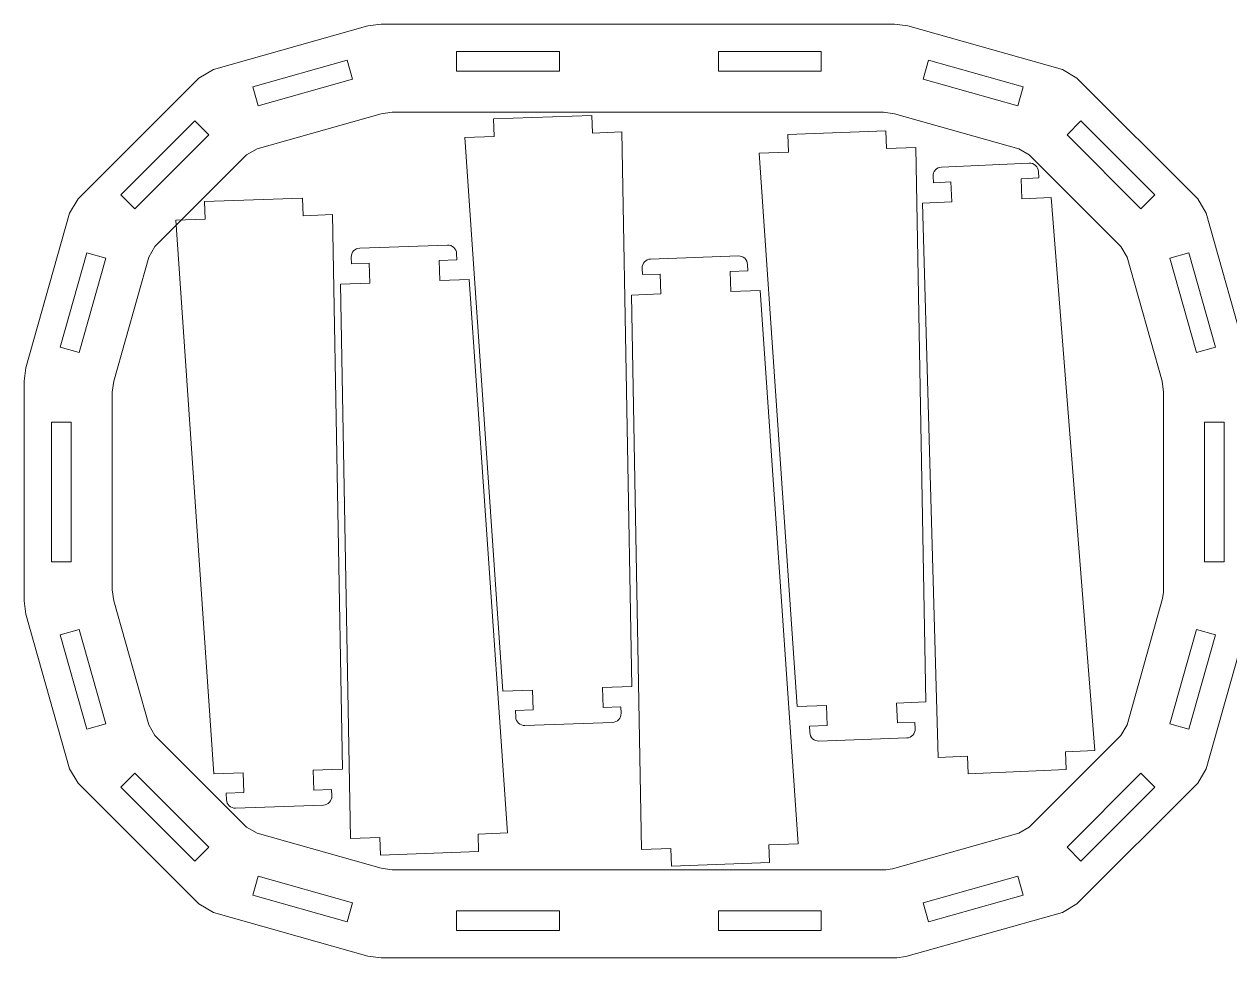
# Model space of a CAD drawing. Header units: centimetres. Extents: x -23.6 to 23.6, y -23.6 to 23.6.
# Drawn here: x -23.57 to 3.8, y 2.37 to 23.57 of the extents above; entities that cross this region are included whole.
import ezdxf

# ---------------------------------------------------------------- set-up
doc = ezdxf.new("R2010")
doc.units = ezdxf.units.CM
doc.header["$MEASUREMENT"] = 0
doc.layers.add('layer 1', color=7, linetype='Continuous')

msp = doc.modelspace()

# ---------------------------------------------------------------- linework, layer by layer
at = {"layer": 'layer 1', "color": 250, "lineweight": 9}
for points, knots in [([(3.07335, 19.59872), (3.07335, 19.59872), (0.32843, 22.34364), (0.32843, 22.34364), (0.32843, 22.34364), (0.32843, 22.34364), (0.0013, 22.5354), (0.0013, 22.5354), (0.0013, 22.5354), (0.0013, 22.5354), (-3.50941, 23.52591), (-3.50941, 23.52591), (-3.50941, 23.52591), (-3.50941, 23.52591), (-3.8084, 23.56727), (-3.8084, 23.56727), (-3.8084, 23.56727), (-3.8084, 23.56727), (-15.46429, 23.56727), (-15.46429, 23.56727), (-15.46429, 23.56727), (-15.46429, 23.56727), (-15.76328, 23.52591), (-15.76328, 23.52591), (-15.76328, 23.52591), (-15.76328, 23.52591), (-19.27399, 22.5354), (-19.27399, 22.5354), (-19.27399, 22.5354), (-19.27399, 22.5354), (-19.60113, 22.34364), (-19.60113, 22.34364), (-19.60113, 22.34364), (-19.60113, 22.34364), (-22.34605, 19.59872), (-22.34605, 19.59872), (-22.34605, 19.59872), (-22.34605, 19.59872), (-22.53781, 19.27159), (-22.53781, 19.27159), (-22.53781, 19.27159), (-22.53781, 19.27159), (-23.52831, 15.76087), (-23.52831, 15.76087), (-23.52831, 15.76087), (-23.52831, 15.76087), (-23.56968, 15.46189), (-23.56968, 15.46189), (-23.56968, 15.46189), (-23.56968, 15.46189), (-23.56968, 10.47266), (-23.56968, 10.47266), (-23.56968, 10.47266), (-23.56968, 10.47266), (-23.52831, 10.17367), (-23.52831, 10.17367), (-23.52831, 10.17367), (-23.52831, 10.17367), (-22.53781, 6.66296), (-22.53781, 6.66296), (-22.53781, 6.66296), (-22.53781, 6.66296), (-22.34605, 6.33583), (-22.34605, 6.33583), (-22.34605, 6.33583), (-22.34605, 6.33583), (-19.60113, 3.59091), (-19.60113, 3.59091), (-19.60113, 3.59091), (-19.60113, 3.59091), (-19.27399, 3.39915), (-19.27399, 3.39915), (-19.27399, 3.39915), (-19.27399, 3.39915), (-15.76328, 2.40864), (-15.76328, 2.40864), (-15.76328, 2.40864), (-15.76328, 2.40864), (-15.46429, 2.36727), (-15.46429, 2.36727), (-15.46429, 2.36727), (-15.46429, 2.36727), (-3.75976, 2.36727), (-3.75976, 2.36727), (-3.75976, 2.36727), (-3.75976, 2.36727), (-3.55623, 2.39543), (-3.55623, 2.39543), (-3.55623, 2.39543), (-3.55623, 2.39543), (0.0013, 3.39915), (0.0013, 3.39915), (0.0013, 3.39915), (0.0013, 3.39915), (0.32843, 3.59091), (0.32843, 3.59091), (0.32843, 3.59091), (0.32843, 3.59091), (3.07335, 6.33583), (3.07335, 6.33583), (3.07335, 6.33583), (3.07335, 6.33583), (3.26511, 6.66296), (3.26511, 6.66296), (3.26511, 6.66296), (3.26511, 6.66296), (4.26883, 10.22049), (4.26883, 10.22049), (4.26883, 10.22049), (4.26883, 10.22049), (4.29699, 10.42402), (4.29699, 10.42402), (4.29699, 10.42402), (4.29699, 10.42402), (4.29699, 15.46189), (4.29699, 15.46189), (4.29699, 15.46189), (4.29699, 15.46189), (4.25562, 15.76087), (4.25562, 15.76087), (4.25562, 15.76087), (4.25562, 15.76087), (3.26511, 19.27159), (3.26511, 19.27159), (3.26511, 19.27159), (3.26511, 19.27159), (3.07335, 19.59872), (3.07335, 19.59872)], [0, 0, 0, 0, 0.03030303, 0.03030303, 0.03030303, 0.03030303, 0.06060606, 0.06060606, 0.06060606, 0.06060606, 0.09090909, 0.09090909, 0.09090909, 0.09090909, 0.12121212, 0.12121212, 0.12121212, 0.12121212, 0.15151515, 0.15151515, 0.15151515, 0.15151515, 0.18181818, 0.18181818, 0.18181818, 0.18181818, 0.21212121, 0.21212121, 0.21212121, 0.21212121, 0.24242424, 0.24242424, 0.24242424, 0.24242424, 0.27272727, 0.27272727, 0.27272727, 0.27272727, 0.3030303, 0.3030303, 0.3030303, 0.3030303, 0.33333333, 0.33333333, 0.33333333, 0.33333333, 0.36363636, 0.36363636, 0.36363636, 0.36363636, 0.39393939, 0.39393939, 0.39393939, 0.39393939, 0.42424242, 0.42424242, 0.42424242, 0.42424242, 0.45454545, 0.45454545, 0.45454545, 0.45454545, 0.48484848, 0.48484848, 0.48484848, 0.48484848, 0.51515152, 0.51515152, 0.51515152, 0.51515152, 0.54545455, 0.54545455, 0.54545455, 0.54545455, 0.57575758, 0.57575758, 0.57575758, 0.57575758, 0.60606061, 0.60606061, 0.60606061, 0.60606061, 0.63636364, 0.63636364, 0.63636364, 0.63636364, 0.66666667, 0.66666667, 0.66666667, 0.66666667, 0.6969697, 0.6969697, 0.6969697, 0.6969697, 0.72727273, 0.72727273, 0.72727273, 0.72727273, 0.75757576, 0.75757576, 0.75757576, 0.75757576, 0.78787879, 0.78787879, 0.78787879, 0.78787879, 0.81818182, 0.81818182, 0.81818182, 0.81818182, 0.84848485, 0.84848485, 0.84848485, 0.84848485, 0.87878788, 0.87878788, 0.87878788, 0.87878788, 0.90909091, 0.90909091, 0.90909091, 0.90909091, 0.93939394, 0.93939394, 0.93939394, 0.93939394, 1, 1, 1, 1]), ([(-16.11286, 22.31685), (-16.11286, 22.31685), (-18.25838, 21.71152), (-18.25838, 21.71152), (-18.25838, 21.71152), (-18.25838, 21.71152), (-18.3797, 22.14151), (-18.3797, 22.14151), (-18.3797, 22.14151), (-18.3797, 22.14151), (-16.23418, 22.74684), (-16.23418, 22.74684), (-16.23418, 22.74684), (-16.23418, 22.74684), (-16.11286, 22.31685), (-16.11286, 22.31685)], [0, 0, 0, 0, 0.2, 0.2, 0.2, 0.2, 0.4, 0.4, 0.4, 0.4, 0.6, 0.6, 0.6, 0.6, 1, 1, 1, 1]), ([(-11.4175, 22.49807), (-11.4175, 22.49807), (-13.75083, 22.49807), (-13.75083, 22.49807), (-13.75083, 22.49807), (-13.75083, 22.49807), (-13.75083, 22.94485), (-13.75083, 22.94485), (-13.75083, 22.94485), (-13.75083, 22.94485), (-11.4175, 22.94485), (-11.4175, 22.94485), (-11.4175, 22.94485), (-11.4175, 22.94485), (-11.4175, 22.49807), (-11.4175, 22.49807)], [0, 0, 0, 0, 0.2, 0.2, 0.2, 0.2, 0.4, 0.4, 0.4, 0.4, 0.6, 0.6, 0.6, 0.6, 1, 1, 1, 1]), ([(-5.47322, 22.49807), (-5.47322, 22.49807), (-7.80655, 22.49807), (-7.80655, 22.49807), (-7.80655, 22.49807), (-7.80655, 22.49807), (-7.80655, 22.94485), (-7.80655, 22.94485), (-7.80655, 22.94485), (-7.80655, 22.94485), (-5.47322, 22.94485), (-5.47322, 22.94485), (-5.47322, 22.94485), (-5.47322, 22.94485), (-5.47322, 22.49807), (-5.47322, 22.49807)], [0, 0, 0, 0, 0.2, 0.2, 0.2, 0.2, 0.4, 0.4, 0.4, 0.4, 0.6, 0.6, 0.6, 0.6, 1, 1, 1, 1]), ([(-1.01431, 21.71152), (-1.01431, 21.71152), (-3.15983, 22.31685), (-3.15983, 22.31685), (-3.15983, 22.31685), (-3.15983, 22.31685), (-3.03851, 22.74684), (-3.03851, 22.74684), (-3.03851, 22.74684), (-3.03851, 22.74684), (-0.89299, 22.14151), (-0.89299, 22.14151), (-0.89299, 22.14151), (-0.89299, 22.14151), (-1.01431, 21.71152), (-1.01431, 21.71152)], [0, 0, 0, 0, 0.2, 0.2, 0.2, 0.2, 0.4, 0.4, 0.4, 0.4, 0.6, 0.6, 0.6, 0.6, 1, 1, 1, 1]), ([(-3.81228, 21.53327), (-3.81228, 21.53327), (-0.99206, 20.73759), (-0.99206, 20.73759), (-0.99206, 20.73759), (-0.99206, 20.73759), (-0.75495, 20.59859), (-0.75495, 20.59859), (-0.75495, 20.59859), (-0.75495, 20.59859), (1.32831, 18.51534), (1.32831, 18.51534), (1.32831, 18.51534), (1.32831, 18.51534), (1.4673, 18.27823), (1.4673, 18.27823), (1.4673, 18.27823), (1.4673, 18.27823), (2.26299, 15.45801), (2.26299, 15.45801), (2.26299, 15.45801), (2.26299, 15.45801), (2.29699, 15.2123), (2.29699, 15.2123), (2.29699, 15.2123), (2.29699, 15.2123), (2.29699, 10.67361), (2.29699, 10.67361), (2.29699, 10.67361), (2.29699, 10.67361), (2.2762, 10.52335), (2.2762, 10.52335), (2.2762, 10.52335), (2.2762, 10.52335), (1.4673, 7.65632), (1.4673, 7.65632), (1.4673, 7.65632), (1.4673, 7.65632), (1.32831, 7.41921), (1.32831, 7.41921), (1.32831, 7.41921), (1.32831, 7.41921), (-0.75495, 5.33595), (-0.75495, 5.33595), (-0.75495, 5.33595), (-0.75495, 5.33595), (-0.99206, 5.19696), (-0.99206, 5.19696), (-0.99206, 5.19696), (-0.99206, 5.19696), (-3.85909, 4.38806), (-3.85909, 4.38806), (-3.85909, 4.38806), (-3.85909, 4.38806), (-4.00935, 4.36727), (-4.00935, 4.36727), (-4.00935, 4.36727), (-4.00935, 4.36727), (-15.21471, 4.36727), (-15.21471, 4.36727), (-15.21471, 4.36727), (-15.21471, 4.36727), (-15.46041, 4.40127), (-15.46041, 4.40127), (-15.46041, 4.40127), (-15.46041, 4.40127), (-18.28063, 5.19696), (-18.28063, 5.19696), (-18.28063, 5.19696), (-18.28063, 5.19696), (-18.51775, 5.33595), (-18.51775, 5.33595), (-18.51775, 5.33595), (-18.51775, 5.33595), (-20.601, 7.41921), (-20.601, 7.41921), (-20.601, 7.41921), (-20.601, 7.41921), (-20.73999, 7.65632), (-20.73999, 7.65632), (-20.73999, 7.65632), (-20.73999, 7.65632), (-21.53568, 10.47654), (-21.53568, 10.47654), (-21.53568, 10.47654), (-21.53568, 10.47654), (-21.56968, 10.72225), (-21.56968, 10.72225), (-21.56968, 10.72225), (-21.56968, 10.72225), (-21.56968, 15.2123), (-21.56968, 15.2123), (-21.56968, 15.2123), (-21.56968, 15.2123), (-21.53568, 15.45801), (-21.53568, 15.45801), (-21.53568, 15.45801), (-21.53568, 15.45801), (-20.73999, 18.27823), (-20.73999, 18.27823), (-20.73999, 18.27823), (-20.73999, 18.27823), (-20.601, 18.51534), (-20.601, 18.51534), (-20.601, 18.51534), (-20.601, 18.51534), (-18.51775, 20.59859), (-18.51775, 20.59859), (-18.51775, 20.59859), (-18.51775, 20.59859), (-18.28063, 20.73759), (-18.28063, 20.73759), (-18.28063, 20.73759), (-18.28063, 20.73759), (-15.46041, 21.53327), (-15.46041, 21.53327), (-15.46041, 21.53327), (-15.46041, 21.53327), (-15.21471, 21.56727), (-15.21471, 21.56727), (-15.21471, 21.56727), (-15.21471, 21.56727), (-4.05799, 21.56727), (-4.05799, 21.56727), (-4.05799, 21.56727), (-4.05799, 21.56727), (-3.81228, 21.53327), (-3.81228, 21.53327)], [0, 0, 0, 0, 0.03030303, 0.03030303, 0.03030303, 0.03030303, 0.06060606, 0.06060606, 0.06060606, 0.06060606, 0.09090909, 0.09090909, 0.09090909, 0.09090909, 0.12121212, 0.12121212, 0.12121212, 0.12121212, 0.15151515, 0.15151515, 0.15151515, 0.15151515, 0.18181818, 0.18181818, 0.18181818, 0.18181818, 0.21212121, 0.21212121, 0.21212121, 0.21212121, 0.24242424, 0.24242424, 0.24242424, 0.24242424, 0.27272727, 0.27272727, 0.27272727, 0.27272727, 0.3030303, 0.3030303, 0.3030303, 0.3030303, 0.33333333, 0.33333333, 0.33333333, 0.33333333, 0.36363636, 0.36363636, 0.36363636, 0.36363636, 0.39393939, 0.39393939, 0.39393939, 0.39393939, 0.42424242, 0.42424242, 0.42424242, 0.42424242, 0.45454545, 0.45454545, 0.45454545, 0.45454545, 0.48484848, 0.48484848, 0.48484848, 0.48484848, 0.51515152, 0.51515152, 0.51515152, 0.51515152, 0.54545455, 0.54545455, 0.54545455, 0.54545455, 0.57575758, 0.57575758, 0.57575758, 0.57575758, 0.60606061, 0.60606061, 0.60606061, 0.60606061, 0.63636364, 0.63636364, 0.63636364, 0.63636364, 0.66666667, 0.66666667, 0.66666667, 0.66666667, 0.6969697, 0.6969697, 0.6969697, 0.6969697, 0.72727273, 0.72727273, 0.72727273, 0.72727273, 0.75757576, 0.75757576, 0.75757576, 0.75757576, 0.78787879, 0.78787879, 0.78787879, 0.78787879, 0.81818182, 0.81818182, 0.81818182, 0.81818182, 0.84848485, 0.84848485, 0.84848485, 0.84848485, 0.87878788, 0.87878788, 0.87878788, 0.87878788, 0.90909091, 0.90909091, 0.90909091, 0.90909091, 0.93939394, 0.93939394, 0.93939394, 0.93939394, 1, 1, 1, 1]), ([(-19.37841, 21.05498), (-19.37841, 21.05498), (-21.05739, 19.37601), (-21.05739, 19.37601), (-21.05739, 19.37601), (-21.05739, 19.37601), (-21.37331, 19.69193), (-21.37331, 19.69193), (-21.37331, 19.69193), (-21.37331, 19.69193), (-19.69433, 21.3709), (-19.69433, 21.3709), (-19.69433, 21.3709), (-19.69433, 21.3709), (-19.37841, 21.05498), (-19.37841, 21.05498)], [0, 0, 0, 0, 0.2, 0.2, 0.2, 0.2, 0.4, 0.4, 0.4, 0.4, 0.6, 0.6, 0.6, 0.6, 1, 1, 1, 1]), ([(-13.56263, 20.99066), (-13.56263, 20.99066), (-12.69842, 8.42517), (-12.69842, 8.42517), (-12.69842, 8.42517), (-12.69842, 8.42517), (-12.03219, 8.44897), (-12.03219, 8.44897), (-12.03219, 8.44897), (-12.03219, 8.44897), (-12.016, 7.99593), (-12.016, 7.99593), (-12.016, 7.99593), (-12.016, 7.99593), (-12.41575, 7.98165), (-12.41575, 7.98165), (-12.41575, 7.98165), (-12.41575, 7.98165), (-12.41051, 7.83507), (-12.41051, 7.83507), (-12.41051, 7.83507), (-12.40861, 7.78207), (-12.38574, 7.73199), (-12.34692, 7.69584), (-12.34692, 7.69584), (-12.30809, 7.6597), (-12.25651, 7.64045), (-12.20349, 7.64235), (-12.20349, 7.64235), (-12.20349, 7.64235), (-10.21172, 7.71351), (-10.21172, 7.71351), (-10.21172, 7.71351), (-10.10133, 7.71745), (-10.01505, 7.81013), (-10.01899, 7.92052), (-10.01899, 7.92052), (-10.01899, 7.92052), (-10.02423, 8.06709), (-10.02423, 8.06709), (-10.02423, 8.06709), (-10.02423, 8.06709), (-10.42397, 8.05281), (-10.42397, 8.05281), (-10.42397, 8.05281), (-10.42397, 8.05281), (-10.44016, 8.50585), (-10.44016, 8.50585), (-10.44016, 8.50585), (-10.44016, 8.50585), (-9.77392, 8.52965), (-9.77392, 8.52965), (-9.77392, 8.52965), (-9.77392, 8.52965), (-10.0023, 21.11786), (-10.0023, 21.11786), (-10.0023, 21.11786), (-10.0023, 21.11786), (-10.66855, 21.09406), (-10.66855, 21.09406), (-10.66855, 21.09406), (-10.66855, 21.09406), (-10.68283, 21.49381), (-10.68283, 21.49381), (-10.68283, 21.49381), (-10.68283, 21.49381), (-12.91067, 21.41421), (-12.91067, 21.41421), (-12.91067, 21.41421), (-12.91067, 21.41421), (-12.89639, 21.01447), (-12.89639, 21.01447), (-12.89639, 21.01447), (-12.89639, 21.01447), (-13.56263, 20.99066), (-13.56263, 20.99066)], [0, 0, 0, 0, 0.05, 0.05, 0.05, 0.05, 0.1, 0.1, 0.1, 0.1, 0.15, 0.15, 0.15, 0.15, 0.2, 0.2, 0.2, 0.2, 0.25, 0.25, 0.25, 0.25, 0.3, 0.3, 0.3, 0.3, 0.35, 0.35, 0.35, 0.35, 0.4, 0.4, 0.4, 0.4, 0.45, 0.45, 0.45, 0.45, 0.5, 0.5, 0.5, 0.5, 0.55, 0.55, 0.55, 0.55, 0.6, 0.6, 0.6, 0.6, 0.65, 0.65, 0.65, 0.65, 0.7, 0.7, 0.7, 0.7, 0.75, 0.75, 0.75, 0.75, 0.8, 0.8, 0.8, 0.8, 0.85, 0.85, 0.85, 0.85, 0.9, 0.9, 0.9, 0.9, 1, 1, 1, 1]), ([(1.78469, 19.37601), (1.78469, 19.37601), (0.10572, 21.05498), (0.10572, 21.05498), (0.10572, 21.05498), (0.10572, 21.05498), (0.42164, 21.3709), (0.42164, 21.3709), (0.42164, 21.3709), (0.42164, 21.3709), (2.10061, 19.69193), (2.10061, 19.69193), (2.10061, 19.69193), (2.10061, 19.69193), (1.78469, 19.37601), (1.78469, 19.37601)], [0, 0, 0, 0, 0.2, 0.2, 0.2, 0.2, 0.4, 0.4, 0.4, 0.4, 0.6, 0.6, 0.6, 0.6, 1, 1, 1, 1]), ([(-3.32429, 20.76516), (-3.32429, 20.76516), (-3.09591, 8.17695), (-3.09591, 8.17695), (-3.09591, 8.17695), (-3.09591, 8.17695), (-3.76215, 8.15315), (-3.76215, 8.15315), (-3.76215, 8.15315), (-3.76215, 8.15315), (-3.74596, 7.70011), (-3.74596, 7.70011), (-3.74596, 7.70011), (-3.74596, 7.70011), (-3.34621, 7.71439), (-3.34621, 7.71439), (-3.34621, 7.71439), (-3.34621, 7.71439), (-3.34098, 7.56782), (-3.34098, 7.56782), (-3.34098, 7.56782), (-3.33909, 7.51481), (-3.35833, 7.46322), (-3.39447, 7.42439), (-3.39447, 7.42439), (-3.43061, 7.38558), (-3.4807, 7.36271), (-3.53371, 7.36081), (-3.53371, 7.36081), (-3.53371, 7.36081), (-5.52548, 7.28965), (-5.52548, 7.28965), (-5.52548, 7.28965), (-5.57849, 7.28775), (-5.63008, 7.307), (-5.66891, 7.34314), (-5.66891, 7.34314), (-5.70773, 7.37929), (-5.7306, 7.42937), (-5.73249, 7.48237), (-5.73249, 7.48237), (-5.73249, 7.48237), (-5.73773, 7.62895), (-5.73773, 7.62895), (-5.73773, 7.62895), (-5.73773, 7.62895), (-5.33799, 7.64323), (-5.33799, 7.64323), (-5.33799, 7.64323), (-5.33799, 7.64323), (-5.35417, 8.09627), (-5.35417, 8.09627), (-5.35417, 8.09627), (-5.35417, 8.09627), (-6.02041, 8.07247), (-6.02041, 8.07247), (-6.02041, 8.07247), (-6.02041, 8.07247), (-6.88461, 20.63796), (-6.88461, 20.63796), (-6.88461, 20.63796), (-6.88461, 20.63796), (-6.21837, 20.66177), (-6.21837, 20.66177), (-6.21837, 20.66177), (-6.21837, 20.66177), (-6.23266, 21.06151), (-6.23266, 21.06151), (-6.23266, 21.06151), (-6.23266, 21.06151), (-4.00481, 21.14111), (-4.00481, 21.14111), (-4.00481, 21.14111), (-4.00481, 21.14111), (-3.99053, 20.74136), (-3.99053, 20.74136), (-3.99053, 20.74136), (-3.99053, 20.74136), (-3.32429, 20.76516), (-3.32429, 20.76516)], [0, 0, 0, 0, 0.04761905, 0.04761905, 0.04761905, 0.04761905, 0.0952381, 0.0952381, 0.0952381, 0.0952381, 0.14285714, 0.14285714, 0.14285714, 0.14285714, 0.19047619, 0.19047619, 0.19047619, 0.19047619, 0.23809524, 0.23809524, 0.23809524, 0.23809524, 0.28571429, 0.28571429, 0.28571429, 0.28571429, 0.33333333, 0.33333333, 0.33333333, 0.33333333, 0.38095238, 0.38095238, 0.38095238, 0.38095238, 0.42857143, 0.42857143, 0.42857143, 0.42857143, 0.47619048, 0.47619048, 0.47619048, 0.47619048, 0.52380952, 0.52380952, 0.52380952, 0.52380952, 0.57142857, 0.57142857, 0.57142857, 0.57142857, 0.61904762, 0.61904762, 0.61904762, 0.61904762, 0.66666667, 0.66666667, 0.66666667, 0.66666667, 0.71428571, 0.71428571, 0.71428571, 0.71428571, 0.76190476, 0.76190476, 0.76190476, 0.76190476, 0.80952381, 0.80952381, 0.80952381, 0.80952381, 0.85714286, 0.85714286, 0.85714286, 0.85714286, 0.9047619, 0.9047619, 0.9047619, 0.9047619, 1, 1, 1, 1]), ([(-2.82178, 6.91463), (-2.82178, 6.91463), (-3.17429, 19.49997), (-3.17429, 19.49997), (-3.17429, 19.49997), (-3.17429, 19.49997), (-2.50832, 19.53034), (-2.50832, 19.53034), (-2.50832, 19.53034), (-2.50832, 19.53034), (-2.52897, 19.98321), (-2.52897, 19.98321), (-2.52897, 19.98321), (-2.52897, 19.98321), (-2.92856, 19.96498), (-2.92856, 19.96498), (-2.92856, 19.96498), (-2.92856, 19.96498), (-2.93524, 20.11149), (-2.93524, 20.11149), (-2.93524, 20.11149), (-2.93765, 20.16448), (-2.91892, 20.21626), (-2.88317, 20.25544), (-2.88317, 20.25544), (-2.84741, 20.29461), (-2.79755, 20.31797), (-2.74456, 20.32039), (-2.74456, 20.32039), (-2.74456, 20.32039), (-0.75359, 20.4112), (-0.75359, 20.4112), (-0.75359, 20.4112), (-0.7006, 20.41361), (-0.64882, 20.39487), (-0.60964, 20.35912), (-0.60964, 20.35912), (-0.57047, 20.32336), (-0.5471, 20.2735), (-0.54468, 20.22052), (-0.54468, 20.22052), (-0.54468, 20.22052), (-0.538, 20.074), (-0.538, 20.074), (-0.538, 20.074), (-0.538, 20.074), (-0.93759, 20.05578), (-0.93759, 20.05578), (-0.93759, 20.05578), (-0.93759, 20.05578), (-0.91693, 19.60292), (-0.91693, 19.60292), (-0.91693, 19.60292), (-0.91693, 19.60292), (-0.25097, 19.63329), (-0.25097, 19.63329), (-0.25097, 19.63329), (-0.25097, 19.63329), (0.73712, 7.07693), (0.73712, 7.07693), (0.73712, 7.07693), (0.73712, 7.07693), (0.07114, 7.04656), (0.07114, 7.04656), (0.07114, 7.04656), (0.07114, 7.04656), (0.08937, 6.64698), (0.08937, 6.64698), (0.08937, 6.64698), (0.08937, 6.64698), (-2.13758, 6.54541), (-2.13758, 6.54541), (-2.13758, 6.54541), (-2.13758, 6.54541), (-2.1558, 6.945), (-2.1558, 6.945), (-2.1558, 6.945), (-2.1558, 6.945), (-2.82178, 6.91463), (-2.82178, 6.91463)], [0, 0, 0, 0, 0.04761905, 0.04761905, 0.04761905, 0.04761905, 0.0952381, 0.0952381, 0.0952381, 0.0952381, 0.14285714, 0.14285714, 0.14285714, 0.14285714, 0.19047619, 0.19047619, 0.19047619, 0.19047619, 0.23809524, 0.23809524, 0.23809524, 0.23809524, 0.28571429, 0.28571429, 0.28571429, 0.28571429, 0.33333333, 0.33333333, 0.33333333, 0.33333333, 0.38095238, 0.38095238, 0.38095238, 0.38095238, 0.42857143, 0.42857143, 0.42857143, 0.42857143, 0.47619048, 0.47619048, 0.47619048, 0.47619048, 0.52380952, 0.52380952, 0.52380952, 0.52380952, 0.57142857, 0.57142857, 0.57142857, 0.57142857, 0.61904762, 0.61904762, 0.61904762, 0.61904762, 0.66666667, 0.66666667, 0.66666667, 0.66666667, 0.71428571, 0.71428571, 0.71428571, 0.71428571, 0.76190476, 0.76190476, 0.76190476, 0.76190476, 0.80952381, 0.80952381, 0.80952381, 0.80952381, 0.85714286, 0.85714286, 0.85714286, 0.85714286, 0.9047619, 0.9047619, 0.9047619, 0.9047619, 1, 1, 1, 1]), ([(-20.12775, 19.11396), (-20.12775, 19.11396), (-19.26355, 6.54847), (-19.26355, 6.54847), (-19.26355, 6.54847), (-19.26355, 6.54847), (-18.59731, 6.57227), (-18.59731, 6.57227), (-18.59731, 6.57227), (-18.59731, 6.57227), (-18.58113, 6.11923), (-18.58113, 6.11923), (-18.58113, 6.11923), (-18.58113, 6.11923), (-18.98087, 6.10495), (-18.98087, 6.10495), (-18.98087, 6.10495), (-18.98087, 6.10495), (-18.97563, 5.95837), (-18.97563, 5.95837), (-18.97563, 5.95837), (-18.97374, 5.90537), (-18.95087, 5.85529), (-18.91205, 5.81914), (-18.91205, 5.81914), (-18.87322, 5.783), (-18.82163, 5.76375), (-18.76862, 5.76565), (-18.76862, 5.76565), (-18.76862, 5.76565), (-16.77685, 5.83681), (-16.77685, 5.83681), (-16.77685, 5.83681), (-16.66646, 5.84075), (-16.58017, 5.93343), (-16.58412, 6.04382), (-16.58412, 6.04382), (-16.58412, 6.04382), (-16.58935, 6.19039), (-16.58935, 6.19039), (-16.58935, 6.19039), (-16.58935, 6.19039), (-16.9891, 6.17611), (-16.9891, 6.17611), (-16.9891, 6.17611), (-16.9891, 6.17611), (-17.00529, 6.62915), (-17.00529, 6.62915), (-17.00529, 6.62915), (-17.00529, 6.62915), (-16.33905, 6.65295), (-16.33905, 6.65295), (-16.33905, 6.65295), (-16.33905, 6.65295), (-16.56743, 19.24116), (-16.56743, 19.24116), (-16.56743, 19.24116), (-16.56743, 19.24116), (-17.23367, 19.21736), (-17.23367, 19.21736), (-17.23367, 19.21736), (-17.23367, 19.21736), (-17.24795, 19.61711), (-17.24795, 19.61711), (-17.24795, 19.61711), (-17.24795, 19.61711), (-19.4758, 19.53751), (-19.4758, 19.53751), (-19.4758, 19.53751), (-19.4758, 19.53751), (-19.46151, 19.13777), (-19.46151, 19.13777), (-19.46151, 19.13777), (-19.46151, 19.13777), (-20.12775, 19.11396), (-20.12775, 19.11396)], [0, 0, 0, 0, 0.05, 0.05, 0.05, 0.05, 0.1, 0.1, 0.1, 0.1, 0.15, 0.15, 0.15, 0.15, 0.2, 0.2, 0.2, 0.2, 0.25, 0.25, 0.25, 0.25, 0.3, 0.3, 0.3, 0.3, 0.35, 0.35, 0.35, 0.35, 0.4, 0.4, 0.4, 0.4, 0.45, 0.45, 0.45, 0.45, 0.5, 0.5, 0.5, 0.5, 0.55, 0.55, 0.55, 0.55, 0.6, 0.6, 0.6, 0.6, 0.65, 0.65, 0.65, 0.65, 0.7, 0.7, 0.7, 0.7, 0.75, 0.75, 0.75, 0.75, 0.8, 0.8, 0.8, 0.8, 0.85, 0.85, 0.85, 0.85, 0.9, 0.9, 0.9, 0.9, 1, 1, 1, 1]), ([(-21.71393, 18.25597), (-21.71393, 18.25597), (-22.31925, 16.11045), (-22.31925, 16.11045), (-22.31925, 16.11045), (-22.31925, 16.11045), (-22.74925, 16.23177), (-22.74925, 16.23177), (-22.74925, 16.23177), (-22.74925, 16.23177), (-22.14392, 18.37729), (-22.14392, 18.37729), (-22.14392, 18.37729), (-22.14392, 18.37729), (-21.71393, 18.25597), (-21.71393, 18.25597)], [0, 0, 0, 0, 0.2, 0.2, 0.2, 0.2, 0.4, 0.4, 0.4, 0.4, 0.6, 0.6, 0.6, 0.6, 1, 1, 1, 1]), ([(-12.59961, 5.20327), (-12.59961, 5.20327), (-13.46381, 17.76876), (-13.46381, 17.76876), (-13.46381, 17.76876), (-13.46381, 17.76876), (-14.13005, 17.74496), (-14.13005, 17.74496), (-14.13005, 17.74496), (-14.13005, 17.74496), (-14.14623, 18.19801), (-14.14623, 18.19801), (-14.14623, 18.19801), (-14.14623, 18.19801), (-13.74649, 18.21229), (-13.74649, 18.21229), (-13.74649, 18.21229), (-13.74649, 18.21229), (-13.75173, 18.35886), (-13.75173, 18.35886), (-13.75173, 18.35886), (-13.75362, 18.41187), (-13.77649, 18.46195), (-13.81531, 18.49809), (-13.81531, 18.49809), (-13.85414, 18.53423), (-13.90573, 18.55348), (-13.95874, 18.55159), (-13.95874, 18.55159), (-13.95874, 18.55159), (-15.95051, 18.48042), (-15.95051, 18.48042), (-15.95051, 18.48042), (-16.0609, 18.47648), (-16.14719, 18.3838), (-16.14324, 18.27341), (-16.14324, 18.27341), (-16.14324, 18.27341), (-16.13801, 18.12684), (-16.13801, 18.12684), (-16.13801, 18.12684), (-16.13801, 18.12684), (-15.73826, 18.14113), (-15.73826, 18.14113), (-15.73826, 18.14113), (-15.73826, 18.14113), (-15.72207, 17.68808), (-15.72207, 17.68808), (-15.72207, 17.68808), (-15.72207, 17.68808), (-16.38831, 17.66428), (-16.38831, 17.66428), (-16.38831, 17.66428), (-16.38831, 17.66428), (-16.15993, 5.07607), (-16.15993, 5.07607), (-16.15993, 5.07607), (-16.15993, 5.07607), (-15.49369, 5.09987), (-15.49369, 5.09987), (-15.49369, 5.09987), (-15.49369, 5.09987), (-15.47941, 4.70013), (-15.47941, 4.70013), (-15.47941, 4.70013), (-15.47941, 4.70013), (-13.25156, 4.77973), (-13.25156, 4.77973), (-13.25156, 4.77973), (-13.25156, 4.77973), (-13.26585, 5.17947), (-13.26585, 5.17947), (-13.26585, 5.17947), (-13.26585, 5.17947), (-12.59961, 5.20327), (-12.59961, 5.20327)], [0, 0, 0, 0, 0.05, 0.05, 0.05, 0.05, 0.1, 0.1, 0.1, 0.1, 0.15, 0.15, 0.15, 0.15, 0.2, 0.2, 0.2, 0.2, 0.25, 0.25, 0.25, 0.25, 0.3, 0.3, 0.3, 0.3, 0.35, 0.35, 0.35, 0.35, 0.4, 0.4, 0.4, 0.4, 0.45, 0.45, 0.45, 0.45, 0.5, 0.5, 0.5, 0.5, 0.55, 0.55, 0.55, 0.55, 0.6, 0.6, 0.6, 0.6, 0.65, 0.65, 0.65, 0.65, 0.7, 0.7, 0.7, 0.7, 0.75, 0.75, 0.75, 0.75, 0.8, 0.8, 0.8, 0.8, 0.85, 0.85, 0.85, 0.85, 0.9, 0.9, 0.9, 0.9, 1, 1, 1, 1]), ([(3.04656, 16.11045), (3.04656, 16.11045), (2.44123, 18.25597), (2.44123, 18.25597), (2.44123, 18.25597), (2.44123, 18.25597), (2.87123, 18.37729), (2.87123, 18.37729), (2.87123, 18.37729), (2.87123, 18.37729), (3.47655, 16.23177), (3.47655, 16.23177), (3.47655, 16.23177), (3.47655, 16.23177), (3.04656, 16.11045), (3.04656, 16.11045)], [0, 0, 0, 0, 0.2, 0.2, 0.2, 0.2, 0.4, 0.4, 0.4, 0.4, 0.6, 0.6, 0.6, 0.6, 1, 1, 1, 1]), ([(-5.99552, 4.95583), (-5.99552, 4.95583), (-6.85973, 17.52132), (-6.85973, 17.52132), (-6.85973, 17.52132), (-6.85973, 17.52132), (-7.52596, 17.49752), (-7.52596, 17.49752), (-7.52596, 17.49752), (-7.52596, 17.49752), (-7.54215, 17.95057), (-7.54215, 17.95057), (-7.54215, 17.95057), (-7.54215, 17.95057), (-7.1424, 17.96485), (-7.1424, 17.96485), (-7.1424, 17.96485), (-7.1424, 17.96485), (-7.14764, 18.11142), (-7.14764, 18.11142), (-7.14764, 18.11142), (-7.14953, 18.16443), (-7.17241, 18.21451), (-7.21123, 18.25065), (-7.21123, 18.25065), (-7.25005, 18.28679), (-7.30164, 18.30604), (-7.35465, 18.30415), (-7.35465, 18.30415), (-7.35465, 18.30415), (-9.34643, 18.23298), (-9.34643, 18.23298), (-9.34643, 18.23298), (-9.45681, 18.22904), (-9.5431, 18.13636), (-9.53915, 18.02597), (-9.53915, 18.02597), (-9.53915, 18.02597), (-9.53392, 17.8794), (-9.53392, 17.8794), (-9.53392, 17.8794), (-9.53392, 17.8794), (-9.13417, 17.89369), (-9.13417, 17.89369), (-9.13417, 17.89369), (-9.13417, 17.89369), (-9.11799, 17.44064), (-9.11799, 17.44064), (-9.11799, 17.44064), (-9.11799, 17.44064), (-9.78423, 17.41684), (-9.78423, 17.41684), (-9.78423, 17.41684), (-9.78423, 17.41684), (-9.55585, 4.82863), (-9.55585, 4.82863), (-9.55585, 4.82863), (-9.55585, 4.82863), (-8.8896, 4.85243), (-8.8896, 4.85243), (-8.8896, 4.85243), (-8.8896, 4.85243), (-8.87532, 4.45269), (-8.87532, 4.45269), (-8.87532, 4.45269), (-8.87532, 4.45269), (-6.64747, 4.53229), (-6.64747, 4.53229), (-6.64747, 4.53229), (-6.64747, 4.53229), (-6.66176, 4.93203), (-6.66176, 4.93203), (-6.66176, 4.93203), (-6.66176, 4.93203), (-5.99552, 4.95583), (-5.99552, 4.95583)], [0, 0, 0, 0, 0.05, 0.05, 0.05, 0.05, 0.1, 0.1, 0.1, 0.1, 0.15, 0.15, 0.15, 0.15, 0.2, 0.2, 0.2, 0.2, 0.25, 0.25, 0.25, 0.25, 0.3, 0.3, 0.3, 0.3, 0.35, 0.35, 0.35, 0.35, 0.4, 0.4, 0.4, 0.4, 0.45, 0.45, 0.45, 0.45, 0.5, 0.5, 0.5, 0.5, 0.55, 0.55, 0.55, 0.55, 0.6, 0.6, 0.6, 0.6, 0.65, 0.65, 0.65, 0.65, 0.7, 0.7, 0.7, 0.7, 0.75, 0.75, 0.75, 0.75, 0.8, 0.8, 0.8, 0.8, 0.85, 0.85, 0.85, 0.85, 0.9, 0.9, 0.9, 0.9, 1, 1, 1, 1]), ([(-22.50013, 14.52727), (-22.50013, 14.52727), (-22.50013, 11.35863), (-22.50013, 11.35863), (-22.50013, 11.35863), (-22.50013, 11.35863), (-22.94691, 11.35863), (-22.94691, 11.35863), (-22.94691, 11.35863), (-22.94691, 11.35863), (-22.94691, 14.52727), (-22.94691, 14.52727), (-22.94691, 14.52727), (-22.94691, 14.52727), (-22.50013, 14.52727), (-22.50013, 14.52727)], [0, 0, 0, 0, 0.2, 0.2, 0.2, 0.2, 0.4, 0.4, 0.4, 0.4, 0.6, 0.6, 0.6, 0.6, 1, 1, 1, 1]), ([(3.22744, 11.35863), (3.22744, 11.35863), (3.22744, 14.52727), (3.22744, 14.52727), (3.22744, 14.52727), (3.22744, 14.52727), (3.67422, 14.52727), (3.67422, 14.52727), (3.67422, 14.52727), (3.67422, 14.52727), (3.67422, 11.35863), (3.67422, 11.35863), (3.67422, 11.35863), (3.67422, 11.35863), (3.22744, 11.35863), (3.22744, 11.35863)], [0, 0, 0, 0, 0.2, 0.2, 0.2, 0.2, 0.4, 0.4, 0.4, 0.4, 0.6, 0.6, 0.6, 0.6, 1, 1, 1, 1]), ([(-22.31925, 9.82409), (-22.31925, 9.82409), (-21.71393, 7.67857), (-21.71393, 7.67857), (-21.71393, 7.67857), (-21.71393, 7.67857), (-22.14392, 7.55725), (-22.14392, 7.55725), (-22.14392, 7.55725), (-22.14392, 7.55725), (-22.74925, 9.70277), (-22.74925, 9.70277), (-22.74925, 9.70277), (-22.74925, 9.70277), (-22.31925, 9.82409), (-22.31925, 9.82409)], [0, 0, 0, 0, 0.2, 0.2, 0.2, 0.2, 0.4, 0.4, 0.4, 0.4, 0.6, 0.6, 0.6, 0.6, 1, 1, 1, 1]), ([(2.44123, 7.67857), (2.44123, 7.67857), (3.04656, 9.82409), (3.04656, 9.82409), (3.04656, 9.82409), (3.04656, 9.82409), (3.47655, 9.70277), (3.47655, 9.70277), (3.47655, 9.70277), (3.47655, 9.70277), (2.87123, 7.55725), (2.87123, 7.55725), (2.87123, 7.55725), (2.87123, 7.55725), (2.44123, 7.67857), (2.44123, 7.67857)], [0, 0, 0, 0, 0.2, 0.2, 0.2, 0.2, 0.4, 0.4, 0.4, 0.4, 0.6, 0.6, 0.6, 0.6, 1, 1, 1, 1]), ([(-21.05739, 6.55854), (-21.05739, 6.55854), (-19.37841, 4.87957), (-19.37841, 4.87957), (-19.37841, 4.87957), (-19.37841, 4.87957), (-19.69433, 4.56365), (-19.69433, 4.56365), (-19.69433, 4.56365), (-19.69433, 4.56365), (-21.37331, 6.24262), (-21.37331, 6.24262), (-21.37331, 6.24262), (-21.37331, 6.24262), (-21.05739, 6.55854), (-21.05739, 6.55854)], [0, 0, 0, 0, 0.2, 0.2, 0.2, 0.2, 0.4, 0.4, 0.4, 0.4, 0.6, 0.6, 0.6, 0.6, 1, 1, 1, 1]), ([(0.10572, 4.87957), (0.10572, 4.87957), (1.78469, 6.55854), (1.78469, 6.55854), (1.78469, 6.55854), (1.78469, 6.55854), (2.10061, 6.24262), (2.10061, 6.24262), (2.10061, 6.24262), (2.10061, 6.24262), (0.42164, 4.56365), (0.42164, 4.56365), (0.42164, 4.56365), (0.42164, 4.56365), (0.10572, 4.87957), (0.10572, 4.87957)], [0, 0, 0, 0, 0.2, 0.2, 0.2, 0.2, 0.4, 0.4, 0.4, 0.4, 0.6, 0.6, 0.6, 0.6, 1, 1, 1, 1]), ([(-18.25838, 4.22303), (-18.25838, 4.22303), (-16.11286, 3.6177), (-16.11286, 3.6177), (-16.11286, 3.6177), (-16.11286, 3.6177), (-16.23418, 3.18771), (-16.23418, 3.18771), (-16.23418, 3.18771), (-16.23418, 3.18771), (-18.3797, 3.79303), (-18.3797, 3.79303), (-18.3797, 3.79303), (-18.3797, 3.79303), (-18.25838, 4.22303), (-18.25838, 4.22303)], [0, 0, 0, 0, 0.2, 0.2, 0.2, 0.2, 0.4, 0.4, 0.4, 0.4, 0.6, 0.6, 0.6, 0.6, 1, 1, 1, 1]), ([(-1.01431, 4.22303), (-1.01431, 4.22303), (-0.89299, 3.79303), (-0.89299, 3.79303), (-0.89299, 3.79303), (-0.89299, 3.79303), (-3.03851, 3.18771), (-3.03851, 3.18771), (-3.03851, 3.18771), (-3.03851, 3.18771), (-3.15983, 3.6177), (-3.15983, 3.6177), (-3.15983, 3.6177), (-3.15983, 3.6177), (-1.01431, 4.22303), (-1.01431, 4.22303)], [0, 0, 0, 0, 0.2, 0.2, 0.2, 0.2, 0.4, 0.4, 0.4, 0.4, 0.6, 0.6, 0.6, 0.6, 1, 1, 1, 1]), ([(-13.75083, 3.43648), (-13.75083, 3.43648), (-11.4175, 3.43648), (-11.4175, 3.43648), (-11.4175, 3.43648), (-11.4175, 3.43648), (-11.4175, 2.9897), (-11.4175, 2.9897), (-11.4175, 2.9897), (-11.4175, 2.9897), (-13.75083, 2.9897), (-13.75083, 2.9897), (-13.75083, 2.9897), (-13.75083, 2.9897), (-13.75083, 3.43648), (-13.75083, 3.43648)], [0, 0, 0, 0, 0.2, 0.2, 0.2, 0.2, 0.4, 0.4, 0.4, 0.4, 0.6, 0.6, 0.6, 0.6, 1, 1, 1, 1]), ([(-7.80655, 3.43648), (-7.80655, 3.43648), (-5.47322, 3.43648), (-5.47322, 3.43648), (-5.47322, 3.43648), (-5.47322, 3.43648), (-5.47322, 2.9897), (-5.47322, 2.9897), (-5.47322, 2.9897), (-5.47322, 2.9897), (-7.80655, 2.9897), (-7.80655, 2.9897), (-7.80655, 2.9897), (-7.80655, 2.9897), (-7.80655, 3.43648), (-7.80655, 3.43648)], [0, 0, 0, 0, 0.2, 0.2, 0.2, 0.2, 0.4, 0.4, 0.4, 0.4, 0.6, 0.6, 0.6, 0.6, 1, 1, 1, 1])]:
    msp.add_open_spline(points, degree=3, knots=knots, dxfattribs=at)

doc.saveas('drawing.dxf')
